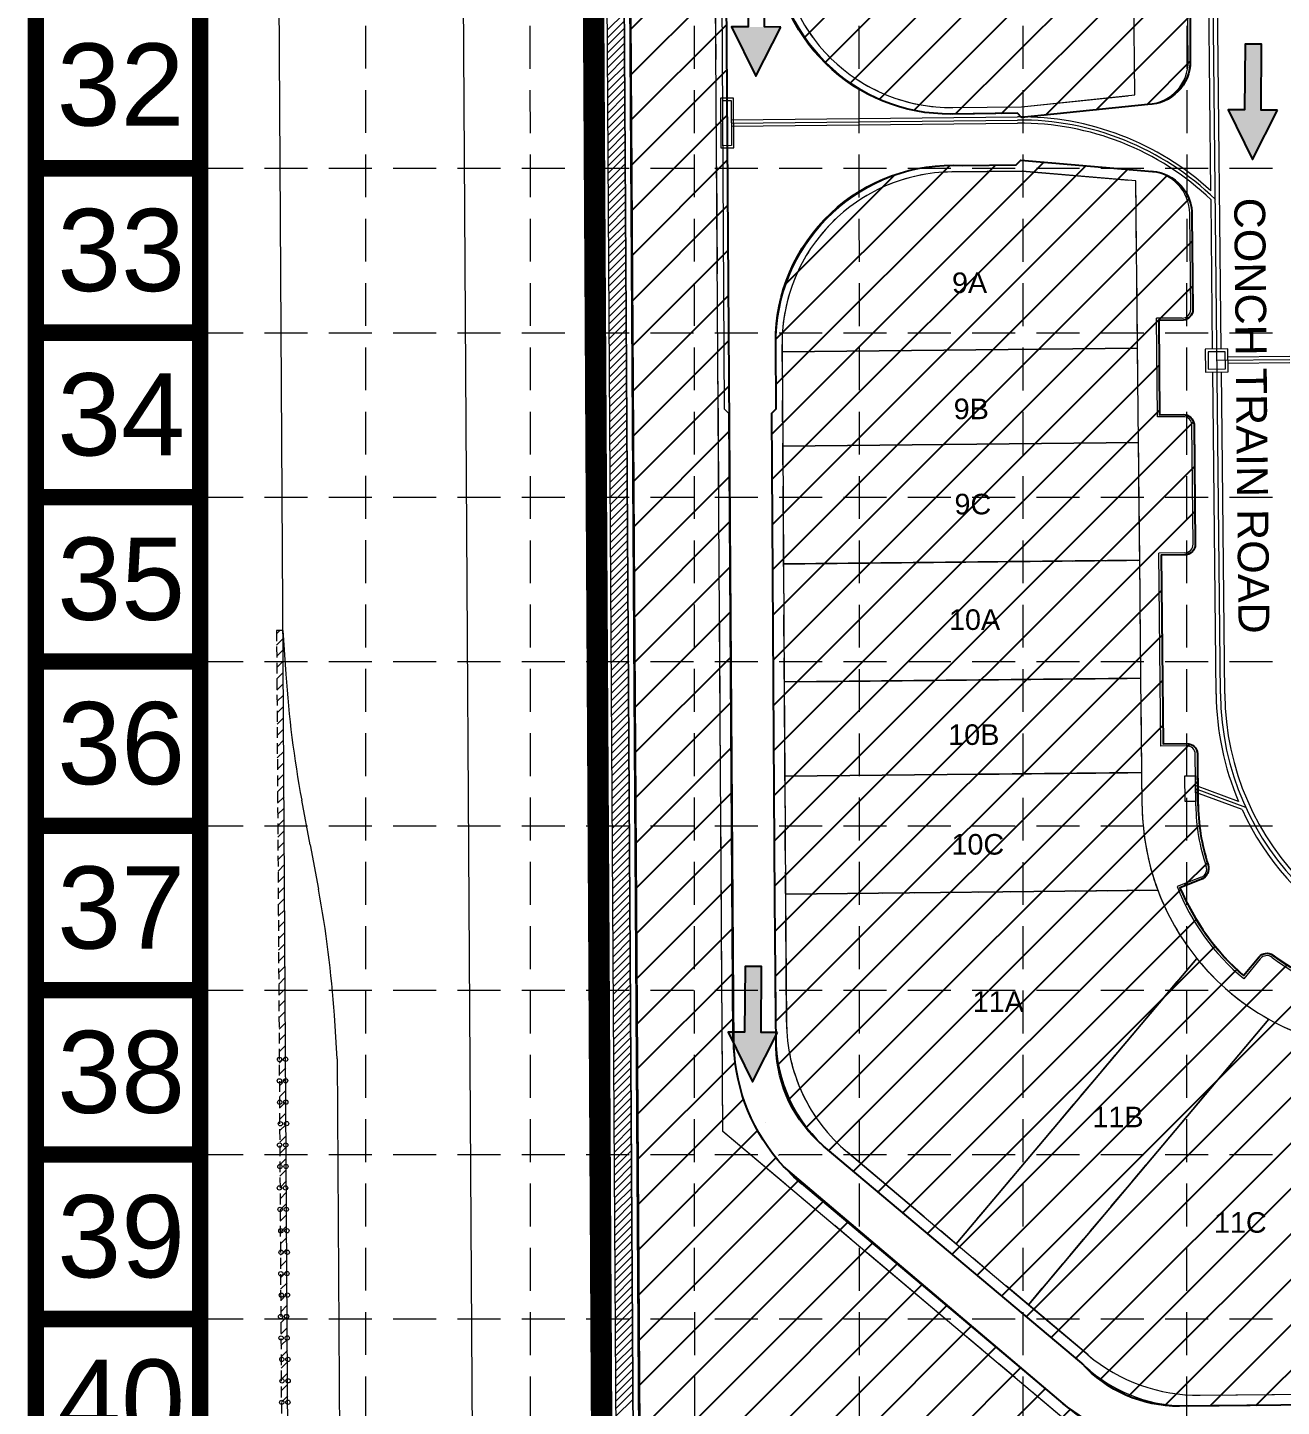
# Model space of a CAD drawing. Extents: x 2509062 to 2510599, y 7103311 to 7105769.
# Drawn here: x 2509061.9 to 2509354.3, y 7104212.9 to 7104534.4 of the extents above; entities that cross this region are included whole.
import ezdxf
from ezdxf.enums import TextEntityAlignment as Align

# ---------------------------------------------------------------- set-up
doc = ezdxf.new("R2010")
doc.units = 0
doc.header["$LTSCALE"] = 40
doc.header["$MEASUREMENT"] = 0
for name, pattern in [('DASHED', [0.75, 0.5, -0.25]), ('HIDDEN', [0.375, 0.25, -0.125]), ('HIDDEN2', [0.1875, 0.125, -0.0625]), ('PHANTOM2', [1.25, 0.625, -0.125, 0.125, -0.125, 0.125, -0.125]), ('XHO461C_PV$0$HIDDEN4', [0.0938, 0.0625, -0.0313])]:
    doc.linetypes.add(name, pattern=pattern)
for name, color, linetype in [('1 SODDED LOT', 2, 'Continuous'), ('BASE', 7, 'Continuous'), ('GRID', 254, 'DASHED'), ('LIMITS OF DISTURBANCE', 1, 'Continuous'), ('STORM', 5, 'Continuous'), ('XHO461B_PT$0$V-BNDY-E', 14, 'Continuous'), ('XHO461C_PT$0$V-BNDY-ALL-N', 6, 'Continuous'), ('XHO461C_PV$0$C-BUTTONS-N', 7, 'Continuous'), ('XHO461C_PV$0$C-RAOD-SAWCUT-HATCH-N', 6, 'Continuous'), ('XHO461C_PV$0$C-ROAD-BACK-EX', 12, 'Continuous'), ('XHO461C_PV$0$C-ROAD-FACE-EX', 12, 'Continuous'), ('XHO461C_PV$0$C-ROAD-SAWCUT-N', 6, 'XHO461C_PV$0$HIDDEN4'), ('XHO461C_PV$0$C-SIDEWALK-HATCH-N', 6, 'Continuous'), ('XHO461C_PV$0$C-SIDEWALK-N', 2, 'Continuous'), ('XHO461PT$0$C-ROAD-IDEN-N-P1', 1, 'Continuous'), ('XHO461PT$0$V-AREA-PLIN', 31, 'Continuous'), ('XHO461PT$0$V-BNDY-ALL-N', 6, 'Continuous'), ('XHO461PT$0$V-BNDY-N-P1', 3, 'Continuous'), ('XHO461PT$0$V-PROP-SUBD-IDEN-N-P1', 7, 'Continuous'), ('XHO461PT$0$V-PROP-SUBD-N-P1', 14, 'HIDDEN2'), ('XHO461PT$0$V-RWAY-LINE-N-P1', 6, 'PHANTOM2')]:
    doc.layers.add(name, color=color, linetype=linetype)
doc.styles.get("Standard").update_dxf_attribs({"font": 'ARIAL.TTF'})

msp = doc.modelspace()

# ---------------------------------------------------------------- hatches: boundary and pattern name
at = {"layer": '1 SODDED LOT', "linetype": 'Continuous'}
h = msp.add_hatch(dxfattribs=at)
h.set_pattern_fill('ANSI31', color=256, scale=60, style=0)
edge = h.paths.add_edge_path()
edge.add_line((2509336.11, 7104121.01), (2509335.09, 7104202.71))
edge.add_line((2509335.09, 7104202.71), (2509328.61, 7104203.13))
edge.add_line((2509328.61, 7104203.13), (2509317.71, 7104205.08))
edge.add_line((2509317.71, 7104205.08), (2509310.1, 7104208.78))
edge.add_line((2509310.1, 7104208.78), (2509304.45, 7104212.68))
edge.add_line((2509304.45, 7104212.68), (2509238.16, 7104268.83))
edge.add_arc((2509270.72, 7104298.63), 44.13, 182.233, 222.4658, ccw=False)
edge.add_line((2509226.62, 7104296.91), (2509220.41, 7105186.32))
edge.add_line((2509220.41, 7105186.32), (2509213.33, 7105186.32))
edge.add_line((2509213.33, 7105186.32), (2509198.45, 7105171.14))
edge.add_line((2509198.45, 7105171.14), (2509205.12, 7104134.33))
edge.add_line((2509205.12, 7104134.33), (2509204.87, 7104122.79))
edge.add_line((2509204.87, 7104122.79), (2509206.76, 7104120.78))
edge.add_line((2509206.76, 7104120.78), (2509335.21, 7104121.44))
edge.add_line((2509335.21, 7104121.44), (2509336.11, 7104121.01))

# ---------------------------------------------------------------- linework, layer by layer
for points in [[(2509237.61, 7104534.54), (2509233.77, 7104534.57), (2509233.89, 7104549.93), (2509230.05, 7104549.96), (2509229.93, 7104534.6), (2509226.09, 7104534.63), (2509231.76, 7104523.07), (2509237.61, 7104534.54)], [(2509353.38, 7104515.16), (2509349.54, 7104515.19), (2509349.66, 7104530.55), (2509345.82, 7104530.58), (2509345.7, 7104515.22), (2509341.86, 7104515.25), (2509347.53, 7104503.68), (2509353.38, 7104515.16)], [(2509236.81, 7104300.06), (2509232.97, 7104300.09), (2509233.09, 7104315.45), (2509229.25, 7104315.48), (2509229.13, 7104300.12), (2509225.29, 7104300.15), (2509230.96, 7104288.58), (2509236.81, 7104300.06)]]:
    msp.add_lwpolyline(points, close=True)
at = {"color": 254}
for points in [[(2509226.09, 7104534.63), (2509237.61, 7104534.54), (2509231.76, 7104523.07), (2509237.61, 7104534.54)], [(2509349.66, 7104530.55), (2509345.82, 7104530.58), (2509349.54, 7104515.19), (2509345.7, 7104515.22)], [(2509341.86, 7104515.25), (2509353.38, 7104515.16), (2509347.53, 7104503.68), (2509353.38, 7104515.16)], [(2509233.09, 7104315.45), (2509229.25, 7104315.48), (2509232.97, 7104300.09), (2509229.13, 7104300.12)], [(2509225.29, 7104300.15), (2509236.81, 7104300.06), (2509230.96, 7104288.58), (2509236.81, 7104300.06)]]:
    msp.add_solid(points, dxfattribs=at)
at = {"layer": '1 SODDED LOT', "linetype": 'Continuous'}
for p, q in [((2509243.03, 7104532.01), (2509324.17, 7104613.15)), ((2509247.85, 7104526.23), (2509324.28, 7104602.66)), ((2509253.66, 7104521.42), (2509324.39, 7104592.16)), ((2509260.49, 7104517.65), (2509324.5, 7104581.66)), ((2509268.55, 7104515.11), (2509327.34, 7104573.9)), ((2509278.33, 7104514.28), (2509332.85, 7104568.8)), ((2509289.05, 7104514.39), (2509332.9, 7104558.25)), ((2509299.27, 7104514.01), (2509332.95, 7104547.69)), ((2509311.12, 7104515.25), (2509333, 7104537.13)), ((2509322.97, 7104516.49), (2509333.05, 7104526.57)), ((2509235.51, 7104439.64), (2509298.89, 7104503.02)), ((2509235.57, 7104429.1), (2509308.67, 7104502.19)), ((2509235.64, 7104418.56), (2509318.45, 7104501.37)), ((2509235.71, 7104408.02), (2509327.65, 7104499.96)), ((2509236.39, 7104461.73), (2509276.96, 7104502.3)), ((2509236.44, 7104451.17), (2509287.61, 7104502.34)), ((2509238.57, 7104474.52), (2509264.17, 7104500.11)), ((2509235.77, 7104397.48), (2509332.77, 7104494.47)), ((2509235.84, 7104386.94), (2509333.5, 7104484.59)), ((2509235.91, 7104376.4), (2509333.6, 7104474.09)), ((2509235.97, 7104365.86), (2509325.79, 7104455.67)), ((2509236.04, 7104355.32), (2509325.89, 7104445.17)), ((2509236.11, 7104344.78), (2509333.8, 7104442.47)), ((2509236.17, 7104334.24), (2509334.02, 7104432.08)), ((2509236.26, 7104323.71), (2509334.13, 7104421.59)), ((2509236.34, 7104313.19), (2509326.32, 7104403.17)), ((2509236.43, 7104302.67), (2509326.43, 7104392.67)), ((2509236.86, 7104292.49), (2509326.54, 7104382.17)), ((2509239.33, 7104284.36), (2509326.65, 7104371.67)), ((2509243.4, 7104277.82), (2509332.92, 7104367.34)), ((2509248.76, 7104272.57), (2509334.78, 7104358.59)), ((2509254.52, 7104267.72), (2509335.18, 7104348.39)), ((2509331.57, 7104334.17), (2509337.04, 7104339.64)), ((2509260.28, 7104262.88), (2509330.81, 7104333.41)), ((2509266.04, 7104258.03), (2509334.43, 7104326.43)), ((2509271.8, 7104253.19), (2509338.83, 7104320.22)), ((2509277.56, 7104248.34), (2509343.94, 7104314.72)), ((2509283.32, 7104243.49), (2509355.63, 7104315.81)), ((2509289.08, 7104238.65), (2509362.69, 7104312.26)), ((2509294.84, 7104233.8), (2509370.85, 7104309.81)), ((2509300.6, 7104228.96), (2509380.52, 7104308.88)), ((2509306.36, 7104224.11), (2509389.26, 7104307.01)), ((2509348.36, 7104213.08), (2509444.85, 7104309.57)), ((2509311.94, 7104219.08), (2509393.92, 7104301.06)), ((2509318.68, 7104215.22), (2509404.64, 7104301.17)), ((2509327.15, 7104213.08), (2509415.35, 7104301.28)), ((2509337.67, 7104212.99), (2509426.07, 7104301.39))]:
    msp.add_line(p, q, dxfattribs=at)
msp.add_lwpolyline([(2509336.11, 7104121.01), (2509335.09, 7104202.71), (2509328.61, 7104203.13), (2509317.71, 7104205.08), (2509310.1, 7104208.78), (2509304.45, 7104212.68), (2509238.16, 7104268.83, -0.177375), (2509226.62, 7104296.91), (2509220.41, 7105186.32), (2509213.33, 7105186.32), (2509198.45, 7105171.14), (2509205.12, 7104134.33), (2509204.87, 7104122.79), (2509206.76, 7104120.78), (2509335.21, 7104121.44)], format="xyb", close=True, dxfattribs=at)
for points in [[(2509332.83, 7104574.67), (2509333.05, 7104526.6, -0.411844), (2509323.13, 7104516.51), (2509293.7, 7104513.43), (2509292.75, 7104514.43), (2509277.22, 7104514.27, -0.414788), (2509235.78, 7104554.97)], [(2509552.18, 7104215.19), (2509346.58, 7104213.06), (2509346.24, 7104213.07), (2509330.51, 7104212.92, -0.215071), (2509307.76, 7104222.93), (2509247.56, 7104273.58, -0.214495), (2509236.48, 7104296.58), (2509236.19, 7104331.04), (2509235.48, 7104444.51), (2509236.47, 7104445.51), (2509236.38, 7104461.07, -0.433947), (2509279.9, 7104502.23), (2509292.42, 7104502.42), (2509293.54, 7104503.48), (2509324.21, 7104500.88, -0.398595), (2509333.44, 7104490.53), (2509333.65, 7104468.67, -0.384191), (2509331.46, 7104466.2), (2509325.68, 7104466.12), (2509325.9, 7104444.12), (2509331.39, 7104444.18, -0.391452), (2509333.92, 7104441.9), (2509334.21, 7104413.91, -0.403157), (2509331.88, 7104411.44), (2509326.24, 7104411.38), (2509326.69, 7104367.38), (2509332.21, 7104367.43, -0.402028), (2509334.71, 7104365.09), (2509334.83, 7104353.74, 0.074937), (2509337.18, 7104339.17, -0.396377), (2509335.54, 7104335.73), (2509330.64, 7104333.81), (2509330.64, 7104333.81), (2509330.64, 7104333.81, 0.112711), (2509345.45, 7104313.34), (2509349.08, 7104317.69, -0.396184), (2509352.26, 7104318.08), (2509352.95, 7104317.59, 0.172798), (2509383.2, 7104308.98)]]:
    msp.add_lwpolyline(points, format="xyb", dxfattribs=at)
at = {"layer": 'BASE', "const_width": 3.83}
for points in [[(2510597.34, 7103313.16), (2510597.34, 7105766.73), (2509063.86, 7105766.73), (2509063.86, 7103313.16)], [(2510559.01, 7103351.49), (2510559.01, 7105728.4), (2509102.19, 7105728.4), (2509102.19, 7103351.49)]]:
    msp.add_lwpolyline(points, close=True, dxfattribs=at)
for points in [[(2509102.19, 7104501.61), (2509063.86, 7104501.61)], [(2509102.19, 7104463.27), (2509063.86, 7104463.27)], [(2509102.19, 7104424.93), (2509063.86, 7104424.93)], [(2509102.19, 7104386.6), (2509063.86, 7104386.6)], [(2509102.19, 7104348.26), (2509063.86, 7104348.26)], [(2509102.19, 7104309.92), (2509063.86, 7104309.92)], [(2509102.19, 7104271.59), (2509063.86, 7104271.59)], [(2509102.19, 7104233.25), (2509063.86, 7104233.25)]]:
    msp.add_lwpolyline(points, dxfattribs=at)
at = {"layer": 'GRID', "color": 252, "linetype": 'HIDDEN', "lineweight": 0}
for p, q in [((2509140.88, 7103504.85), (2509140.67, 7105726.96)), ((2509179.38, 7103504.84), (2509178.91, 7105726.94)), ((2509217.6, 7103504.84), (2509217.25, 7105726.84)), ((2509256.15, 7103504.83), (2509255.54, 7105726.78)), ((2509294.13, 7103504.82), (2509293.97, 7105727.08)), ((2509332.23, 7103504.82), (2509332.35, 7105727)), ((2509102.19, 7104501.61), (2510559.01, 7104501.61)), ((2509102.19, 7104463.27), (2510559.01, 7104463.27)), ((2509102.19, 7104424.93), (2510559.01, 7104424.93)), ((2509102.19, 7104386.6), (2510559.01, 7104386.6)), ((2509102.19, 7104348.26), (2510559.01, 7104348.26)), ((2509102.19, 7104309.92), (2510559.01, 7104309.92)), ((2509102.19, 7104271.59), (2510559.01, 7104271.59)), ((2509102.19, 7104233.25), (2510559.01, 7104233.25))]:
    msp.add_line(p, q, dxfattribs=at)
at = {"layer": 'LIMITS OF DISTURBANCE', "linetype": 'HIDDEN', "ltscale": 3, "const_width": 5}
msp.add_lwpolyline([(2510346.96, 7104107.84), (2509196.41, 7104099.99), (2509189.37, 7105338.21), (2510325.02, 7105349.1), (2510335.26, 7104307.47), (2510344.6, 7104260.31), (2510346.93, 7104123.52), (2510346.93, 7104123.52), (2510346.96, 7104107.84)], close=True, dxfattribs=at)
at = {"layer": 'STORM', "lineweight": 0}
for p, q in [((2509337.87, 7104496.33), (2509335.12, 7104765.35)), ((2509337.87, 7104496.33), (2509335.12, 7104765.35)), ((2509340.07, 7104379.01), (2509336.11, 7104765.74)), ((2509340.07, 7104379.01), (2509336.11, 7104765.74)), ((2509340.25, 7104459.48), (2509337.11, 7104766.12)), ((2509340.25, 7104459.48), (2509337.11, 7104766.12)), ((2509226.51, 7104517.96), (2509223.51, 7104517.94)), ((2509226.51, 7104517.96), (2509223.51, 7104517.94)), ((2509223.51, 7104517.94), (2509223.59, 7104506.37)), ((2509223.51, 7104517.94), (2509223.59, 7104506.37)), ((2509224.02, 7104517.45), (2509226.02, 7104517.46)), ((2509224.02, 7104517.45), (2509226.02, 7104517.46)), ((2509224.08, 7104506.87), (2509224.02, 7104517.45)), ((2509224.08, 7104506.87), (2509224.02, 7104517.45)), ((2509226.02, 7104517.46), (2509226.08, 7104506.89)), ((2509226.02, 7104517.46), (2509226.08, 7104506.89)), ((2509226.59, 7104506.39), (2509226.51, 7104517.96)), ((2509226.59, 7104506.39), (2509226.51, 7104517.96)), ((2509226.05, 7104512.92), (2509292.77, 7104513.6)), ((2509226.05, 7104512.92), (2509292.77, 7104513.6)), ((2509226.05, 7104512.17), (2509292.78, 7104512.85)), ((2509226.05, 7104512.17), (2509292.78, 7104512.85)), ((2509226.06, 7104511.42), (2509292.79, 7104512.1)), ((2509226.06, 7104511.42), (2509292.79, 7104512.1)), ((2509223.59, 7104506.37), (2509226.59, 7104506.39)), ((2509223.59, 7104506.37), (2509226.59, 7104506.39)), ((2509226.08, 7104506.89), (2509224.08, 7104506.87)), ((2509226.08, 7104506.89), (2509224.08, 7104506.87)), ((2509338.25, 7104459.45), (2509337.89, 7104494.26)), ((2509338.25, 7104459.45), (2509337.89, 7104494.26)), ((2509356.27, 7104456.96), (2509339.27, 7104456.78)), ((2509356.27, 7104456.96), (2509339.27, 7104456.78)), ((2509356.27, 7104457.71), (2509341.86, 7104457.56)), ((2509356.27, 7104457.71), (2509341.86, 7104457.56)), ((2509356.28, 7104456.21), (2509341.88, 7104456.06)), ((2509356.28, 7104456.21), (2509341.88, 7104456.06)), ((2509338.45, 7104439.64), (2509338.3, 7104454.11)), ((2509338.45, 7104439.64), (2509338.3, 7104454.11)), ((2509340.45, 7104439.67), (2509340.3, 7104454.14)), ((2509340.45, 7104439.67), (2509340.3, 7104454.14)), ((2509339.07, 7104379), (2509338.45, 7104439.64)), ((2509339.07, 7104379), (2509338.45, 7104439.64)), ((2509341.07, 7104379.02), (2509340.45, 7104439.67)), ((2509341.07, 7104379.02), (2509340.45, 7104439.67)), ((2509331.77, 7104359.93), (2509334.27, 7104359.95)), ((2509331.77, 7104359.93), (2509334.27, 7104359.95)), ((2509331.83, 7104353.93), (2509331.77, 7104359.93)), ((2509331.83, 7104353.93), (2509331.77, 7104359.93)), ((2509334.27, 7104359.95), (2509334.33, 7104353.95)), ((2509334.27, 7104359.95), (2509334.33, 7104353.95)), ((2509344.28, 7104353.97), (2509334.29, 7104357.67)), ((2509344.28, 7104353.97), (2509334.29, 7104357.67)), ((2509346.01, 7104352.53), (2509334.3, 7104356.87)), ((2509346.01, 7104352.53), (2509334.3, 7104356.87)), ((2509345.13, 7104352.06), (2509334.31, 7104356.06)), ((2509345.13, 7104352.06), (2509334.31, 7104356.06)), ((2509334.33, 7104353.95), (2509331.83, 7104353.93)), ((2509334.33, 7104353.95), (2509331.83, 7104353.93))]:
    msp.add_line(p, q, dxfattribs=at)
at = {"layer": 'STORM', "linetype": 'Continuous', "lineweight": 0}
for p, q in [((2509341.84, 7104459.5), (2509336.5, 7104459.43)), ((2509341.84, 7104459.5), (2509336.5, 7104459.43)), ((2509336.5, 7104459.43), (2509336.57, 7104454.09)), ((2509336.5, 7104459.43), (2509336.57, 7104454.09)), ((2509341.18, 7104458.82), (2509337.18, 7104458.77)), ((2509341.18, 7104458.82), (2509337.18, 7104458.77)), ((2509337.18, 7104458.77), (2509337.23, 7104454.77)), ((2509337.18, 7104458.77), (2509337.23, 7104454.77)), ((2509341.23, 7104454.82), (2509341.18, 7104458.82)), ((2509341.23, 7104454.82), (2509341.18, 7104458.82)), ((2509341.91, 7104454.16), (2509341.84, 7104459.5)), ((2509341.91, 7104454.16), (2509341.84, 7104459.5)), ((2509337.23, 7104454.77), (2509341.23, 7104454.82)), ((2509337.23, 7104454.77), (2509341.23, 7104454.82)), ((2509336.57, 7104454.09), (2509341.91, 7104454.16)), ((2509336.57, 7104454.09), (2509341.91, 7104454.16))]:
    msp.add_line(p, q, dxfattribs=at)
at = {"layer": 'STORM', "lineweight": 0}
for centre, radius, start, end in [((2509293.45, 7104447.86), 65.75, 47.4966, 90.5865), ((2509293.45, 7104447.86), 65.75, 47.4966, 90.5865), ((2509293.45, 7104447.86), 65, 45.6428, 90.5865), ((2509293.45, 7104447.86), 65, 45.6428, 90.5865), ((2509293.45, 7104447.86), 64.25, 46.2321, 90.5865), ((2509293.45, 7104447.86), 64.25, 46.2321, 90.5865), ((2509405.07, 7104379.68), 66, 180.5865, 202.926), ((2509405.07, 7104379.68), 66, 180.5865, 202.926), ((2509405.07, 7104379.68), 65, 180.5865, 270.5865), ((2509405.07, 7104379.68), 65, 180.5865, 270.5865), ((2509405.07, 7104379.68), 64, 180.5865, 270.5865), ((2509405.07, 7104379.68), 64, 180.5865, 270.5865), ((2509405.07, 7104379.68), 66, 204.7408, 270.5865), ((2509405.07, 7104379.68), 66, 204.7408, 270.5865)]:
    msp.add_arc(centre, radius, start, end, dxfattribs=at)
at = {"layer": 'XHO461B_PT$0$V-BNDY-E', "color": 7, "lineweight": 0}
msp.add_line((2509205.27, 7104079.15), (2509197.38, 7105335.15), dxfattribs=at)
at = {"layer": 'XHO461C_PT$0$V-BNDY-ALL-N', "color": 7, "lineweight": 0}
msp.add_line((2509205.27, 7104079.15), (2509197.38, 7105335.15), dxfattribs=at)
at = {"layer": 'XHO461C_PV$0$C-BUTTONS-N', "color": 7, "lineweight": 0}
for centre in [(2509120.68, 7104293.79), (2509122.11, 7104293.81), (2509120.66, 7104288.79), (2509122.09, 7104288.81), (2509120.73, 7104283.79), (2509122.16, 7104283.81), (2509120.89, 7104278.79), (2509122.32, 7104278.82), (2509120.7, 7104273.8), (2509122.13, 7104273.82), (2509120.77, 7104268.8), (2509122.2, 7104268.82), (2509120.67, 7104263.8), (2509122.1, 7104263.82), (2509120.82, 7104258.8), (2509122.25, 7104258.82), (2509120.99, 7104253.8), (2509122.41, 7104253.82), (2509121.06, 7104248.8), (2509122.48, 7104248.82), (2509120.99, 7104243.8), (2509122.42, 7104243.82), (2509121.11, 7104238.8), (2509122.54, 7104238.82), (2509120.92, 7104233.81), (2509122.34, 7104233.82), (2509121.05, 7104228.81), (2509122.47, 7104228.82), (2509121.22, 7104223.81), (2509122.65, 7104223.82), (2509121.26, 7104218.81), (2509122.68, 7104218.82), (2509121.2, 7104213.81), (2509122.63, 7104213.82)]:
    msp.add_circle(centre, 0.5, dxfattribs=at)
at = {"layer": 'XHO461C_PV$0$C-RAOD-SAWCUT-HATCH-N', "color": 7, "lineweight": 0}
for p, q in [((2509123.2, 7104118.28), (2509115.32, 7105383.76)), ((2509166.2, 7104118.55), (2509158.32, 7105382.76)), ((2509119.99, 7104393.06), (2509120.74, 7104393.81)), ((2509120.01, 7104390.43), (2509121.5, 7104391.92)), ((2509120.02, 7104387.79), (2509121.52, 7104389.28)), ((2509120.04, 7104385.16), (2509121.53, 7104386.65)), ((2509120.06, 7104382.52), (2509121.55, 7104384.01)), ((2509120.07, 7104379.89), (2509121.56, 7104381.38)), ((2509120.09, 7104377.25), (2509121.58, 7104378.74)), ((2509120.11, 7104374.62), (2509121.6, 7104376.11)), ((2509120.12, 7104371.98), (2509121.61, 7104373.47)), ((2509120.14, 7104369.35), (2509121.63, 7104370.84)), ((2509120.16, 7104366.71), (2509121.65, 7104368.2)), ((2509120.17, 7104364.08), (2509121.66, 7104365.57)), ((2509120.19, 7104361.44), (2509121.68, 7104362.93)), ((2509120.21, 7104358.8), (2509121.7, 7104360.3)), ((2509120.22, 7104356.17), (2509121.71, 7104357.66)), ((2509120.24, 7104353.53), (2509121.73, 7104355.02)), ((2509120.25, 7104350.9), (2509121.75, 7104352.39)), ((2509120.27, 7104348.26), (2509121.76, 7104349.75)), ((2509120.29, 7104345.63), (2509121.78, 7104347.12)), ((2509120.3, 7104342.99), (2509121.79, 7104344.48)), ((2509120.32, 7104340.36), (2509121.81, 7104341.85)), ((2509120.34, 7104337.72), (2509121.83, 7104339.21)), ((2509120.35, 7104335.09), (2509121.84, 7104336.58)), ((2509120.37, 7104332.45), (2509121.86, 7104333.94)), ((2509120.39, 7104329.82), (2509121.88, 7104331.31)), ((2509120.4, 7104327.18), (2509121.89, 7104328.67)), ((2509120.42, 7104324.55), (2509121.91, 7104326.04)), ((2509120.43, 7104321.91), (2509121.93, 7104323.4)), ((2509120.45, 7104319.28), (2509121.94, 7104320.77)), ((2509120.47, 7104316.64), (2509121.96, 7104318.13)), ((2509120.48, 7104314.01), (2509121.97, 7104315.5)), ((2509120.5, 7104311.37), (2509121.99, 7104312.86)), ((2509120.52, 7104308.74), (2509122.01, 7104310.23)), ((2509120.53, 7104306.1), (2509122.02, 7104307.59)), ((2509120.55, 7104303.46), (2509122.04, 7104304.96)), ((2509120.57, 7104300.83), (2509122.06, 7104302.32)), ((2509120.58, 7104298.19), (2509122.07, 7104299.69)), ((2509120.6, 7104295.56), (2509122.09, 7104297.05)), ((2509120.62, 7104292.92), (2509122.11, 7104294.41)), ((2509120.63, 7104290.29), (2509122.12, 7104291.78)), ((2509120.65, 7104287.65), (2509122.14, 7104289.14)), ((2509120.66, 7104285.02), (2509122.16, 7104286.51)), ((2509120.68, 7104282.38), (2509122.17, 7104283.87)), ((2509120.7, 7104279.75), (2509122.19, 7104281.24)), ((2509120.71, 7104277.11), (2509122.2, 7104278.6)), ((2509120.73, 7104274.48), (2509122.22, 7104275.97)), ((2509120.75, 7104271.84), (2509122.24, 7104273.33)), ((2509120.76, 7104269.21), (2509122.25, 7104270.7)), ((2509120.78, 7104266.57), (2509122.27, 7104268.06)), ((2509120.8, 7104263.94), (2509122.29, 7104265.43)), ((2509120.81, 7104261.3), (2509122.3, 7104262.79)), ((2509120.83, 7104258.67), (2509122.32, 7104260.16)), ((2509120.85, 7104256.03), (2509122.34, 7104257.52)), ((2509120.86, 7104253.4), (2509122.35, 7104254.89)), ((2509120.88, 7104250.76), (2509122.37, 7104252.25)), ((2509120.89, 7104248.13), (2509122.39, 7104249.62)), ((2509120.91, 7104245.49), (2509122.4, 7104246.98)), ((2509120.93, 7104242.85), (2509122.42, 7104244.35)), ((2509120.94, 7104240.22), (2509122.43, 7104241.71)), ((2509120.96, 7104237.58), (2509122.45, 7104239.08)), ((2509120.98, 7104234.95), (2509122.47, 7104236.44)), ((2509120.99, 7104232.31), (2509122.48, 7104233.8)), ((2509121.01, 7104229.68), (2509122.5, 7104231.17)), ((2509121.03, 7104227.04), (2509122.52, 7104228.53)), ((2509121.04, 7104224.41), (2509122.53, 7104225.9)), ((2509121.06, 7104221.77), (2509122.55, 7104223.26)), ((2509121.08, 7104219.14), (2509122.57, 7104220.63)), ((2509121.09, 7104216.5), (2509122.58, 7104217.99)), ((2509121.11, 7104213.87), (2509122.6, 7104215.36))]:
    msp.add_line(p, q, dxfattribs=at)
at = {"layer": 'XHO461C_PV$0$C-ROAD-BACK-EX', "color": 7, "lineweight": 0}
for p, q in [((2509332.56, 7104526.6), (2509332.1, 7104571.44)), ((2509333.15, 7104468.7), (2509332.92, 7104491.07)), ((2509331.17, 7104466.68), (2509325.17, 7104466.62)), ((2509325.41, 7104443.62), (2509325.17, 7104466.62)), ((2509331.41, 7104443.68), (2509325.41, 7104443.62)), ((2509333.71, 7104413.95), (2509333.43, 7104441.7)), ((2509331.73, 7104411.93), (2509325.73, 7104411.87)), ((2509326.19, 7104366.87), (2509325.73, 7104411.87)), ((2509121.49, 7104393.81), (2509122.16, 7104383.62)), ((2509332.19, 7104366.93), (2509326.19, 7104366.87)), ((2509334.34, 7104352.96), (2509334.21, 7104364.95)), ((2509127.82, 7104343.85), (2509125.87, 7104354.24)), ((2509127.82, 7104343.85), (2509129.76, 7104333.46)), ((2509335.61, 7104336.29), (2509329.98, 7104334.09)), ((2509349.37, 7104317.26), (2509345.51, 7104312.61)), ((2509134.15, 7104293.89), (2509133.47, 7104304.08)), ((2509134.15, 7104293.89), (2509135.14, 7104133.64))]:
    msp.add_line(p, q, dxfattribs=at)
for centre, radius, start, end in [((2509322.56, 7104526.5), 10, 275.9758, 0.5865), ((2509322.92, 7104490.97), 10, 0.5865, 85.1972), ((2509331.15, 7104468.68), 2, 270.5865, 0.5865), ((2509331.43, 7104441.68), 2, 0.5865, 90.5865), ((2509331.71, 7104413.93), 2, 270.5865, 0.5865), ((2509371.61, 7104400.19), 250, 183.8009, 190.5907), ((2509332.21, 7104364.93), 2, 0.5865, 90.5865), ((2509379.33, 7104353.42), 45, 180.5865, 198.9488), ((2509334.88, 7104338.16), 2, 291.3877, 18.9488), ((2508884.02, 7104287.51), 250, 3.8009, 10.5907), ((2509379.33, 7104353.42), 53, 201.3877, 230.3427), ((2509350.91, 7104315.99), 2, 52.7791, 140.3427), ((2509379.33, 7104353.41), 45, 232.7791, 270.5865)]:
    msp.add_arc(centre, radius, start, end, dxfattribs=at)
at = {"layer": 'XHO461C_PV$0$C-ROAD-FACE-EX', "color": 7, "lineweight": 0}
for p, q in [((2509224.47, 7104445.44), (2509223.69, 7104570.43)), ((2509333.06, 7104526.88), (2509332.6, 7104571.45)), ((2509293.7, 7104513.43), (2509323.87, 7104516.58)), ((2509277.7, 7104514.27), (2509292.75, 7104514.43)), ((2509293.7, 7104513.43), (2509292.75, 7104514.43)), ((2509292.42, 7104502.42), (2509293.53, 7104503.47)), ((2509293.53, 7104503.47), (2509324.03, 7104500.91)), ((2509277.45, 7104502.27), (2509292.42, 7104502.42)), ((2509333.65, 7104468.7), (2509333.43, 7104490.8)), ((2509331.18, 7104466.18), (2509325.68, 7104466.12)), ((2509325.9, 7104444.12), (2509325.68, 7104466.12)), ((2509236.47, 7104445.51), (2509236.38, 7104460.51)), ((2509225.48, 7104444.44), (2509224.47, 7104445.44)), ((2509236.47, 7104445.51), (2509235.48, 7104444.51)), ((2509226.39, 7104298.93), (2509225.48, 7104444.44)), ((2509236.37, 7104301.61), (2509235.48, 7104444.51)), ((2509236.39, 7104298.99), (2509235.48, 7104444.51)), ((2509331.4, 7104444.18), (2509325.9, 7104444.12)), ((2509334.21, 7104413.96), (2509333.93, 7104441.71)), ((2509331.74, 7104411.43), (2509326.24, 7104411.38)), ((2509326.69, 7104367.38), (2509326.24, 7104411.38)), ((2509332.19, 7104367.43), (2509326.69, 7104367.38)), ((2509334.84, 7104352.96), (2509334.71, 7104364.96)), ((2509335.79, 7104335.83), (2509330.63, 7104333.81)), ((2509348.98, 7104317.58), (2509345.45, 7104313.32)), ((2509309.72, 7104221.16), (2509248.84, 7104272.45)), ((2509303.27, 7104213.51), (2509242.4, 7104264.8)), ((2509332.63, 7104212.93), (2509552.16, 7104215.18))]:
    msp.add_line(p, q, dxfattribs=at)
for centre, radius, start, end in [((2509277.28, 7104555.77), 41.5, 180.3596, 270.5865), ((2509322.81, 7104526.78), 10.25, 275.9758, 0.5865), ((2509277.87, 7104460.77), 41.5, 90.5865, 180.3596), ((2509323.18, 7104490.69), 10.25, 0.5865, 85.1972), ((2509331.15, 7104468.68), 2.5, 270.5865, 0.5865), ((2509331.43, 7104441.68), 2.5, 0.5865, 90.5865), ((2509331.71, 7104413.93), 2.5, 270.5865, 0.5865), ((2509332.21, 7104364.93), 2.5, 0.5865, 90.5865), ((2509379.33, 7104353.42), 44.5, 180.5865, 198.9488), ((2509334.88, 7104338.16), 2.5, 291.3877, 18.9488), ((2509379.33, 7104353.42), 52.5, 201.9333, 229.797), ((2509350.91, 7104315.99), 2.5, 52.7791, 140.3427), ((2509379.33, 7104353.41), 44.5, 232.7791, 270.5865), ((2509271.39, 7104299.21), 45, 180.3596, 229.8877), ((2509271.39, 7104299.21), 35, 180.3596, 229.8877), ((2509332.27, 7104247.93), 35, 229.8877, 270.5865), ((2509332.27, 7104247.93), 45, 229.8877, 270.5865)]:
    msp.add_arc(centre, radius, start, end, dxfattribs=at)
at = {"layer": 'XHO461C_PV$0$C-ROAD-SAWCUT-N', "color": 7, "lineweight": 0}
for p, q in [((2509121.49, 7104393.81), (2509119.99, 7104393.8)), ((2509119.99, 7104393.8), (2509121.85, 7104095.27))]:
    msp.add_line(p, q, dxfattribs=at)
at = {"layer": 'XHO461C_PV$0$C-SIDEWALK-HATCH-N', "color": 7, "lineweight": 0}
for p, q in [((2509197.02, 7105191.05), (2509203.67, 7104124.66)), ((2509199.7, 7104119.97), (2509193.05, 7105186.67)), ((2509197.12, 7104533.83), (2509201.09, 7104537.8)), ((2509197.13, 7104532.07), (2509201.1, 7104536.04)), ((2509197.14, 7104530.31), (2509201.11, 7104534.29)), ((2509197.15, 7104528.56), (2509201.12, 7104532.53)), ((2509197.16, 7104526.8), (2509201.13, 7104530.77)), ((2509197.17, 7104525.04), (2509201.15, 7104529.02)), ((2509197.18, 7104523.29), (2509201.16, 7104527.26)), ((2509197.19, 7104521.53), (2509201.17, 7104525.5)), ((2509197.2, 7104519.77), (2509201.18, 7104523.75)), ((2509197.21, 7104518.02), (2509201.19, 7104521.99)), ((2509197.23, 7104516.26), (2509201.2, 7104520.23)), ((2509197.24, 7104514.5), (2509201.21, 7104518.48)), ((2509197.25, 7104512.74), (2509201.22, 7104516.72)), ((2509197.26, 7104510.99), (2509201.23, 7104514.96)), ((2509197.27, 7104509.23), (2509201.24, 7104513.21)), ((2509197.28, 7104507.47), (2509201.26, 7104511.45)), ((2509197.29, 7104505.72), (2509201.27, 7104509.69)), ((2509197.3, 7104503.96), (2509201.28, 7104507.94)), ((2509197.31, 7104502.2), (2509201.29, 7104506.18)), ((2509197.32, 7104500.45), (2509201.3, 7104504.42)), ((2509197.33, 7104498.69), (2509201.31, 7104502.67)), ((2509197.35, 7104496.93), (2509201.32, 7104500.91)), ((2509197.36, 7104495.18), (2509201.33, 7104499.15)), ((2509197.37, 7104493.42), (2509201.34, 7104497.39)), ((2509197.38, 7104491.66), (2509201.35, 7104495.64)), ((2509197.39, 7104489.91), (2509201.36, 7104493.88)), ((2509197.4, 7104488.15), (2509201.38, 7104492.12)), ((2509197.41, 7104486.39), (2509201.39, 7104490.37)), ((2509197.42, 7104484.64), (2509201.4, 7104488.61)), ((2509197.43, 7104482.88), (2509201.41, 7104486.85)), ((2509197.44, 7104481.12), (2509201.42, 7104485.1)), ((2509197.46, 7104479.37), (2509201.43, 7104483.34)), ((2509197.47, 7104477.61), (2509201.44, 7104481.58)), ((2509197.48, 7104475.85), (2509201.45, 7104479.83)), ((2509197.49, 7104474.09), (2509201.46, 7104478.07)), ((2509197.5, 7104472.34), (2509201.47, 7104476.31)), ((2509197.51, 7104470.58), (2509201.49, 7104474.56)), ((2509197.52, 7104468.82), (2509201.5, 7104472.8)), ((2509197.53, 7104467.07), (2509201.51, 7104471.04)), ((2509197.54, 7104465.31), (2509201.52, 7104469.29)), ((2509197.55, 7104463.55), (2509201.53, 7104467.53)), ((2509197.56, 7104461.8), (2509201.54, 7104465.77)), ((2509197.58, 7104460.04), (2509201.55, 7104464.02)), ((2509197.59, 7104458.28), (2509201.56, 7104462.26)), ((2509197.6, 7104456.53), (2509201.57, 7104460.5)), ((2509197.61, 7104454.77), (2509201.58, 7104458.74)), ((2509197.62, 7104453.01), (2509201.59, 7104456.99)), ((2509197.63, 7104451.26), (2509201.61, 7104455.23)), ((2509197.64, 7104449.5), (2509201.62, 7104453.47)), ((2509197.65, 7104447.74), (2509201.63, 7104451.72)), ((2509197.66, 7104445.99), (2509201.64, 7104449.96)), ((2509197.67, 7104444.23), (2509201.65, 7104448.2)), ((2509197.69, 7104442.47), (2509201.66, 7104446.45)), ((2509197.7, 7104440.72), (2509201.67, 7104444.69)), ((2509197.71, 7104438.96), (2509201.68, 7104442.93)), ((2509197.72, 7104437.2), (2509201.69, 7104441.18)), ((2509197.73, 7104435.44), (2509201.7, 7104439.42)), ((2509197.74, 7104433.69), (2509201.72, 7104437.66)), ((2509197.75, 7104431.93), (2509201.73, 7104435.91)), ((2509197.76, 7104430.17), (2509201.74, 7104434.15)), ((2509197.77, 7104428.42), (2509201.75, 7104432.39)), ((2509197.78, 7104426.66), (2509201.76, 7104430.64)), ((2509197.79, 7104424.9), (2509201.77, 7104428.88)), ((2509197.81, 7104423.15), (2509201.78, 7104427.12)), ((2509197.82, 7104421.39), (2509201.79, 7104425.37)), ((2509197.83, 7104419.63), (2509201.8, 7104423.61)), ((2509197.84, 7104417.88), (2509201.81, 7104421.85)), ((2509197.85, 7104416.12), (2509201.82, 7104420.09)), ((2509197.86, 7104414.36), (2509201.84, 7104418.34)), ((2509197.87, 7104412.61), (2509201.85, 7104416.58)), ((2509197.88, 7104410.85), (2509201.86, 7104414.82)), ((2509197.89, 7104409.09), (2509201.87, 7104413.07)), ((2509197.9, 7104407.34), (2509201.88, 7104411.31)), ((2509197.91, 7104405.58), (2509201.89, 7104409.55)), ((2509197.93, 7104403.82), (2509201.9, 7104407.8)), ((2509197.94, 7104402.07), (2509201.91, 7104406.04)), ((2509197.95, 7104400.31), (2509201.92, 7104404.28)), ((2509197.96, 7104398.55), (2509201.93, 7104402.53)), ((2509197.97, 7104396.79), (2509201.95, 7104400.77)), ((2509197.98, 7104395.04), (2509201.96, 7104399.01)), ((2509197.99, 7104393.28), (2509201.97, 7104397.26)), ((2509198, 7104391.52), (2509201.98, 7104395.5)), ((2509198.01, 7104389.77), (2509201.99, 7104393.74)), ((2509198.02, 7104388.01), (2509202, 7104391.99)), ((2509198.04, 7104386.25), (2509202.01, 7104390.23)), ((2509198.05, 7104384.5), (2509202.02, 7104388.47)), ((2509198.06, 7104382.74), (2509202.03, 7104386.72)), ((2509198.07, 7104380.98), (2509202.04, 7104384.96)), ((2509198.08, 7104379.23), (2509202.05, 7104383.2)), ((2509198.09, 7104377.47), (2509202.07, 7104381.44)), ((2509198.1, 7104375.71), (2509202.08, 7104379.69)), ((2509198.11, 7104373.96), (2509202.09, 7104377.93)), ((2509198.12, 7104372.2), (2509202.1, 7104376.17)), ((2509198.13, 7104370.44), (2509202.11, 7104374.42)), ((2509198.14, 7104368.69), (2509202.12, 7104372.66)), ((2509198.16, 7104366.93), (2509202.13, 7104370.9)), ((2509198.17, 7104365.17), (2509202.14, 7104369.15)), ((2509198.18, 7104363.42), (2509202.15, 7104367.39)), ((2509198.19, 7104361.66), (2509202.16, 7104365.63)), ((2509198.2, 7104359.9), (2509202.17, 7104363.88)), ((2509198.21, 7104358.14), (2509202.19, 7104362.12)), ((2509198.22, 7104356.39), (2509202.2, 7104360.36)), ((2509198.23, 7104354.63), (2509202.21, 7104358.61)), ((2509198.24, 7104352.87), (2509202.22, 7104356.85)), ((2509198.25, 7104351.12), (2509202.23, 7104355.09)), ((2509198.27, 7104349.36), (2509202.24, 7104353.34)), ((2509198.28, 7104347.6), (2509202.25, 7104351.58)), ((2509198.29, 7104345.85), (2509202.26, 7104349.82)), ((2509198.3, 7104344.09), (2509202.27, 7104348.07)), ((2509198.31, 7104342.33), (2509202.28, 7104346.31)), ((2509198.32, 7104340.58), (2509202.3, 7104344.55)), ((2509198.33, 7104338.82), (2509202.31, 7104342.79)), ((2509198.34, 7104337.06), (2509202.32, 7104341.04)), ((2509198.35, 7104335.31), (2509202.33, 7104339.28)), ((2509198.36, 7104333.55), (2509202.34, 7104337.52)), ((2509198.37, 7104331.79), (2509202.35, 7104335.77)), ((2509198.39, 7104330.04), (2509202.36, 7104334.01)), ((2509198.4, 7104328.28), (2509202.37, 7104332.25)), ((2509198.41, 7104326.52), (2509202.38, 7104330.5)), ((2509198.42, 7104324.77), (2509202.39, 7104328.74)), ((2509198.43, 7104323.01), (2509202.4, 7104326.98)), ((2509198.44, 7104321.25), (2509202.42, 7104325.23)), ((2509198.45, 7104319.49), (2509202.43, 7104323.47)), ((2509198.46, 7104317.74), (2509202.44, 7104321.71)), ((2509198.47, 7104315.98), (2509202.45, 7104319.96)), ((2509198.48, 7104314.22), (2509202.46, 7104318.2)), ((2509198.5, 7104312.47), (2509202.47, 7104316.44)), ((2509198.51, 7104310.71), (2509202.48, 7104314.69)), ((2509198.52, 7104308.95), (2509202.49, 7104312.93)), ((2509198.53, 7104307.2), (2509202.5, 7104311.17)), ((2509198.54, 7104305.44), (2509202.51, 7104309.42)), ((2509198.55, 7104303.68), (2509202.53, 7104307.66)), ((2509198.56, 7104301.93), (2509202.54, 7104305.9)), ((2509198.57, 7104300.17), (2509202.55, 7104304.15)), ((2509198.58, 7104298.41), (2509202.56, 7104302.39)), ((2509198.59, 7104296.66), (2509202.57, 7104300.63)), ((2509198.6, 7104294.9), (2509202.58, 7104298.87)), ((2509198.62, 7104293.14), (2509202.59, 7104297.12)), ((2509198.63, 7104291.39), (2509202.6, 7104295.36)), ((2509198.64, 7104289.63), (2509202.61, 7104293.6)), ((2509198.65, 7104287.87), (2509202.62, 7104291.85)), ((2509198.66, 7104286.12), (2509202.63, 7104290.09)), ((2509198.67, 7104284.36), (2509202.65, 7104288.33)), ((2509198.68, 7104282.6), (2509202.66, 7104286.58)), ((2509198.69, 7104280.84), (2509202.67, 7104284.82)), ((2509198.7, 7104279.09), (2509202.68, 7104283.06)), ((2509198.71, 7104277.33), (2509202.69, 7104281.31)), ((2509198.73, 7104275.57), (2509202.7, 7104279.55)), ((2509198.74, 7104273.82), (2509202.71, 7104277.79)), ((2509198.75, 7104272.06), (2509202.72, 7104276.04)), ((2509198.76, 7104270.3), (2509202.73, 7104274.28)), ((2509198.77, 7104268.55), (2509202.74, 7104272.52)), ((2509198.78, 7104266.79), (2509202.76, 7104270.77)), ((2509198.79, 7104265.03), (2509202.77, 7104269.01)), ((2509198.8, 7104263.28), (2509202.78, 7104267.25)), ((2509198.81, 7104261.52), (2509202.79, 7104265.5)), ((2509198.82, 7104259.76), (2509202.8, 7104263.74)), ((2509198.83, 7104258.01), (2509202.81, 7104261.98)), ((2509198.85, 7104256.25), (2509202.82, 7104260.22)), ((2509198.86, 7104254.49), (2509202.83, 7104258.47)), ((2509198.87, 7104252.74), (2509202.84, 7104256.71)), ((2509198.88, 7104250.98), (2509202.85, 7104254.95)), ((2509198.89, 7104249.22), (2509202.86, 7104253.2)), ((2509198.9, 7104247.47), (2509202.88, 7104251.44)), ((2509198.91, 7104245.71), (2509202.89, 7104249.68)), ((2509198.92, 7104243.95), (2509202.9, 7104247.93)), ((2509198.93, 7104242.19), (2509202.91, 7104246.17)), ((2509198.94, 7104240.44), (2509202.92, 7104244.41)), ((2509198.96, 7104238.68), (2509202.93, 7104242.66)), ((2509198.97, 7104236.92), (2509202.94, 7104240.9)), ((2509198.98, 7104235.17), (2509202.95, 7104239.14)), ((2509198.99, 7104233.41), (2509202.96, 7104237.39)), ((2509199, 7104231.65), (2509202.97, 7104235.63)), ((2509199.01, 7104229.9), (2509202.99, 7104233.87)), ((2509199.02, 7104228.14), (2509203, 7104232.12)), ((2509199.03, 7104226.38), (2509203.01, 7104230.36)), ((2509199.04, 7104224.63), (2509203.02, 7104228.6)), ((2509199.05, 7104222.87), (2509203.03, 7104226.85)), ((2509199.06, 7104221.11), (2509203.04, 7104225.09)), ((2509199.08, 7104219.36), (2509203.05, 7104223.33)), ((2509199.09, 7104217.6), (2509203.06, 7104221.57)), ((2509199.1, 7104215.84), (2509203.07, 7104219.82)), ((2509199.11, 7104214.09), (2509203.08, 7104218.06)), ((2509199.12, 7104212.33), (2509203.09, 7104216.3)), ((2509199.13, 7104210.57), (2509203.11, 7104214.55))]:
    msp.add_line(p, q, dxfattribs=at)
at = {"layer": 'XHO461C_PV$0$C-SIDEWALK-N', "color": 7, "lineweight": 0}
for p, q in [((2509203.67, 7104124.66), (2509197.02, 7105191.05)), ((2509199.7, 7104119.97), (2509193.05, 7105186.67))]:
    msp.add_line(p, q, dxfattribs=at)
at = {"layer": 'XHO461PT$0$V-AREA-PLIN', "color": 7, "lineweight": 0}
for p, q in [((2509224.03, 7104277), (2509218.32, 7105186.31)), ((2509198.41, 7105171.11), (2509204.92, 7104134.15)), ((2509320.14, 7104518.71), (2509319.74, 7104557.74)), ((2509277.69, 7104515.77), (2509293.67, 7104515.94)), ((2509293.67, 7104515.94), (2509320.14, 7104518.71)), ((2509293.82, 7104500.94), (2509277.47, 7104500.77)), ((2509320.34, 7104498.71), (2509293.82, 7104500.94)), ((2509320.74, 7104459.68), (2509320.34, 7104498.71)), ((2509237.88, 7104460.52), (2509237.89, 7104458.83)), ((2509320.74, 7104459.68), (2509237.89, 7104458.83)), ((2509237.89, 7104458.83), (2509320.74, 7104459.68)), ((2509237.89, 7104458.83), (2509238.02, 7104436.83)), ((2509320.97, 7104437.68), (2509320.74, 7104459.68)), ((2509320.97, 7104437.68), (2509238.02, 7104436.83)), ((2509238.02, 7104436.83), (2509320.97, 7104437.68)), ((2509238.02, 7104436.83), (2509238.2, 7104409.33)), ((2509321.25, 7104410.18), (2509320.97, 7104437.68)), ((2509321.25, 7104410.18), (2509238.2, 7104409.33)), ((2509238.2, 7104409.33), (2509321.25, 7104410.18)), ((2509321.53, 7104382.68), (2509321.25, 7104410.18)), ((2509238.2, 7104409.33), (2509238.37, 7104381.83)), ((2509321.53, 7104382.68), (2509238.37, 7104381.83)), ((2509238.37, 7104381.83), (2509321.53, 7104382.68)), ((2509238.37, 7104381.83), (2509238.51, 7104359.83)), ((2509321.76, 7104360.69), (2509321.53, 7104382.68)), ((2509321.76, 7104360.69), (2509238.51, 7104359.83)), ((2509238.51, 7104359.83), (2509321.76, 7104360.69)), ((2509238.51, 7104359.83), (2509238.68, 7104332.33)), ((2509321.84, 7104352.83), (2509321.76, 7104360.69)), ((2509325.5, 7104333.22), (2509238.68, 7104332.33)), ((2509238.68, 7104332.33), (2509325.5, 7104333.22)), ((2509238.68, 7104332.33), (2509238.87, 7104302.47)), ((2509334.56, 7104317.34), (2509278.47, 7104250.76)), ((2509278.47, 7104250.76), (2509334.56, 7104317.34)), ((2509351.39, 7104303.16), (2509295.29, 7104236.58)), ((2509295.29, 7104236.58), (2509351.39, 7104303.16)), ((2509315.14, 7104200.25), (2509224.03, 7104277)), ((2509253.1, 7104272.13), (2509278.47, 7104250.76)), ((2509278.47, 7104250.76), (2509295.29, 7104236.58)), ((2509295.29, 7104236.58), (2509309.2, 7104224.86)), ((2509335.38, 7104215.46), (2509370.47, 7104215.82))]:
    msp.add_line(p, q, dxfattribs=at)
for centre, radius, start, end in [((2509277.28, 7104555.77), 40, 180.3596, 270.5865), ((2509277.87, 7104460.77), 40, 90.5865, 180.3596), ((2509379.33, 7104353.41), 57.5, 180.5865, 200.5587), ((2509379.33, 7104353.41), 57.5, 200.5587, 218.8587), ((2509379.33, 7104353.41), 57.5, 218.8587, 240.9166), ((2509278.87, 7104302.72), 40, 180.3596, 229.8877), ((2509379.33, 7104353.41), 57.5, 240.9166, 260.2957), ((2509334.97, 7104255.46), 40, 229.8877, 270.5865)]:
    msp.add_arc(centre, radius, start, end, dxfattribs=at)
at = {"layer": 'XHO461PT$0$V-BNDY-ALL-N', "color": 7, "lineweight": 0}
msp.add_line((2509205.27, 7104079.15), (2509197.38, 7105335.15), dxfattribs=at)
at = {"layer": 'XHO461PT$0$V-BNDY-N-P1', "color": 7, "lineweight": 0}
msp.add_line((2509205.27, 7104079.15), (2509197.93, 7105249.1), dxfattribs=at)
at = {"layer": 'XHO461PT$0$V-PROP-SUBD-N-P1', "color": 7, "lineweight": 0}
for p, q in [((2509237.89, 7104458.83), (2509320.74, 7104459.68)), ((2509238.02, 7104436.83), (2509320.97, 7104437.68)), ((2509238.2, 7104409.33), (2509321.25, 7104410.18)), ((2509238.37, 7104381.83), (2509321.53, 7104382.68)), ((2509238.51, 7104359.83), (2509321.76, 7104360.69)), ((2509238.68, 7104332.33), (2509325.5, 7104333.22)), ((2509278.47, 7104250.76), (2509334.56, 7104317.34)), ((2509295.29, 7104236.58), (2509351.39, 7104303.16))]:
    msp.add_line(p, q, dxfattribs=at)
at = {"layer": 'XHO461PT$0$V-RWAY-LINE-N-P1', "color": 7, "lineweight": 0}
for p, q in [((2509224.03, 7104277), (2509218.32, 7105186.31)), ((2509320.14, 7104518.71), (2509314.39, 7105080.74)), ((2509277.69, 7104515.77), (2509293.67, 7104515.94)), ((2509293.67, 7104515.94), (2509320.14, 7104518.71)), ((2509277.47, 7104500.77), (2509293.82, 7104500.94)), ((2509293.82, 7104500.94), (2509320.34, 7104498.71)), ((2509321.84, 7104352.83), (2509320.34, 7104498.71)), ((2509238.87, 7104302.47), (2509237.88, 7104460.52)), ((2509315.14, 7104200.25), (2509224.03, 7104277)), ((2509309.2, 7104224.86), (2509253.1, 7104272.13)), ((2509335.38, 7104215.46), (2509576.18, 7104217.92))]:
    msp.add_line(p, q, dxfattribs=at)
for centre, radius, start, end in [((2509277.28, 7104555.77), 40, 180.3596, 270.5865), ((2509277.87, 7104460.77), 40, 90.5865, 180.3596), ((2509379.33, 7104353.41), 57.5, 180.5865, 270.5865), ((2509278.87, 7104302.72), 40, 180.3596, 229.8877), ((2509334.97, 7104255.46), 40, 229.8877, 270.5865)]:
    msp.add_arc(centre, radius, start, end, dxfattribs=at)

# ---------------------------------------------------------------- texts
at = {"layer": 'BASE'}
for s, p in [('32', (2509083.64, 7104521.15)), ('33', (2509083.76, 7104482.56)), ('34', (2509083.76, 7104444.22)), ('35', (2509083.76, 7104405.88)), ('36', (2509083.76, 7104367.55)), ('37', (2509083.76, 7104329.21)), ('38', (2509083.76, 7104290.87)), ('39', (2509083.76, 7104252.53)), ('40', (2509083.76, 7104214.2))]:
    msp.add_text(s, height=19.169, dxfattribs=at).set_placement(p, align=Align.MIDDLE_CENTER)
at = {"layer": 'XHO461PT$0$C-ROAD-IDEN-N-P1', "color": 7, "lineweight": 0}
msp.add_text('CONCH TRAIN ROAD', height=7.2, rotation=270.5867, dxfattribs=at).set_placement((2509343.27, 7104494.73))
at = {"layer": 'XHO461PT$0$V-PROP-SUBD-IDEN-N-P1', "lineweight": 0}
for s, p in [('9A', (2509281.59, 7104474.91)), ('9B', (2509281.98, 7104445.5)), ('9C', (2509282.35, 7104423.3)), ('10A', (2509282.75, 7104396.35)), ('10B', (2509282.58, 7104369.53)), ('10C', (2509283.5, 7104343.95)), ('11A', (2509288.27, 7104307.26)), ('11B', (2509316.18, 7104280.36)), ('11C', (2509344.72, 7104255.76))]:
    msp.add_text(s, height=4.8, dxfattribs=at).set_placement(p, align=Align.MIDDLE)

doc.saveas('drawing.dxf')
